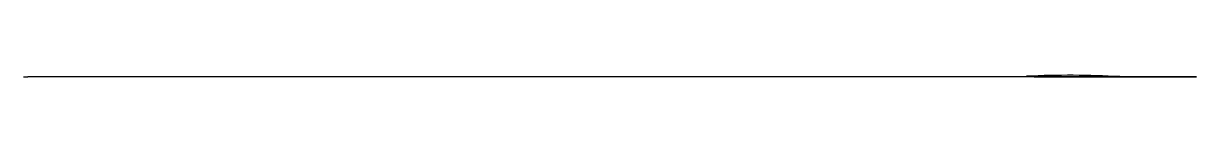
# Model space of a CAD drawing. Header units: millimetres. Extents: x 0.24 to 1.51, y -0.01 to -0.01.
import ezdxf

# ---------------------------------------------------------------- set-up
doc = ezdxf.new("R2010")
doc.units = ezdxf.units.MM
doc.layers.get('0').update_dxf_attribs({"true_color": 0xc2ced6})

msp = doc.modelspace()

# ---------------------------------------------------------------- linework, layer by layer
at = {"extrusion": (0, -1, 6.12323e-17)}
for p, q in [((0.2376, -0.0087, -0.5168), (0.2425, -0.0087, -0.5168)), ((0.2425, -0.0087, 0.242), (0.2425, -0.0087, -0.5168)), ((0.2425, -0.0087, -0.6733), (0.2425, -0.0087, -0.4875)), ((0.2425, -0.0087, -0.4875), (0.2425, -0.0087, -0.6733)), ((0.4041, -0.0087, -0.5217), (0.2425, -0.0087, -0.5168)), ((0.3258, -0.0087, -0.5217), (0.3258, -0.0087, -0.6733)), ((0.4041, -0.0087, -0.5217), (0.4041, -0.0087, -0.6684)), ((1.0189, -0.0087, 0.7378), (0.7502, -0.0087, 0.7419)), ((1.3348, -0.0087, -0.5168), (1.3348, -0.0087, -0.6733)), ((1.3348, -0.0087, -0.5168), (1.5112, -0.0087, -0.5168)), ((1.4279, -0.0087, -0.5217), (1.4279, -0.0087, -0.6733)), ((1.5112, -0.0087, -0.6733), (1.5112, -0.0087, 0.2378))]:
    msp.add_line(p, q, dxfattribs=at)
at = {"extrusion": (0, -1, 6.12323e-17), "elevation": 0.0087}
msp.add_lwpolyline([(1.2784, 0.6514), (1.2784, -0.6661), (1.253, -0.6661), (1.253, 0.6739)], dxfattribs=at)
at = {"extrusion": (0, -1, 6.12323e-17)}
for centre, start, end in [((0.7425, 0.242, 0.0087), 89.1167, 180), ((1.0112, 0.2378, 0.0087), 0, 89.1167)]:
    msp.add_arc(centre, 0.5, start, end, dxfattribs=at)
msp.add_arc((1.3735, -1.0237, -0.5168), 1.0165, 86.9305, 92.64)

doc.saveas('drawing.dxf')
